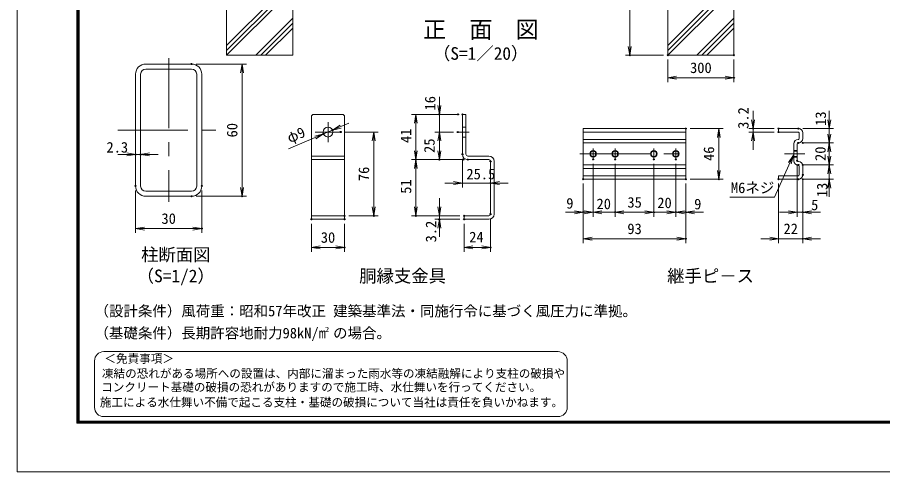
# Model space of a CAD drawing. Units: millimetres, scale not verified, with parts at other scales. Extents: x -4200 to 4200, y -2970 to 2970.
# Drawn here: x -4200 to -276, y -2970 to -908 of the extents above; entities that cross this region are included whole.
import ezdxf
from ezdxf.enums import TextEntityAlignment as Align

# ---------------------------------------------------------------- set-up
doc = ezdxf.new("R2010")
doc.units = ezdxf.units.MM
doc.header["$LTSCALE"] = 10
doc.header["$PDMODE"] = 32
doc.header["$PDSIZE"] = 5
doc.linetypes.add('USER1', pattern=[50.8, 31.75, -6.35, 6.35, -6.35])
doc.linetypes.add('USER2', pattern=[0.375, 0.25, -0.125])
for name, color, linetype, lineweight in [('0-0_D-BMK', 2, 'USER1', 13), ('0-2_D-STR4', 7, 'Continuous', 18), ('0-3_D-DCR-HCH', 7, 'Continuous', 13), ('0-4_D-STR3', 3, 'Continuous', 13), ('0-5_D-STR1', 1, 'Continuous', 18), ('0-6_D-STR-DIM', 7, 'Continuous', 13), ('0-7_0', 7, 'Continuous', 18), ('0-9_D-TTL-TXT', 7, 'Continuous', 18), ('0-A_D-STR-TXT', 7, 'Continuous', 13), ('0-B_D-TTL', 7, 'Continuous', 18)]:
    doc.layers.add(name, color=color, linetype=linetype, lineweight=lineweight)
doc.layers.add('0-8_Defpoints', color=253, linetype='Continuous')
doc.styles.add('ＭＳ ゴシック', font='')
doc.styles.get('ＭＳ ゴシック').set_extended_font_data('MS Gothic')

# ---------------------------------------------------------------- blocks, each defined once
blk = doc.blocks.new('_Open')
at = {"layer": '0-7_0'}
blk.add_line((-10, 1.667), (0, 0), dxfattribs=at)
blk.add_lwpolyline([(-10, -1.667), (0, 0), (-10, 0)], dxfattribs=at)

msp = doc.modelspace()

# ---------------------------------------------------------------- linework, layer by layer
at = {"layer": '0-0_D-BMK'}
for p, q in [((-3513.71, -1094), (-3513.71, -1745.99)), ((-2791.25, -1383.1), (-2791.25, -1474.21)), ((-3744.71, -1419.99), (-3282.71, -1419.99)), ((-2733.75, -1428.65), (-2848.75, -1428.65)), ((-2202.4, -1428.65), (-2151.47, -1428.65)), ((-1649.21, -1527.86), (-1154.21, -1527.86)), ((-1589.21, -1502.86), (-1589.21, -1552.86)), ((-1489.21, -1502.86), (-1489.21, -1552.86)), ((-1314.21, -1502.86), (-1314.21, -1552.86)), ((-1214.21, -1502.86), (-1214.21, -1552.86)), ((-721, -1527.86), (-628.68, -1527.86))]:
    msp.add_line(p, q, dxfattribs=at)
at = {"layer": '0-2_D-STR4'}
for p, q in [((-3250.76, -579.99), (-3250.76, -1079.99)), ((-2950.76, -579.99), (-2950.76, -1079.99)), ((-1250.76, -579.99), (-1250.76, -1079.99)), ((-950.76, -579.99), (-950.76, -1079.99)), ((-2950.76, -1079.99), (-3250.76, -1079.99)), ((-950.76, -1079.99), (-1250.76, -1079.99))]:
    msp.add_line(p, q, dxfattribs=at)
at = {"layer": '0-3_D-DCR-HCH'}
for p, q in [((-3250.76, -1035.8), (-2950.76, -735.8)), ((-1250.76, -1035.8), (-950.76, -735.8)), ((-3250.76, -1057.9), (-2950.76, -757.9)), ((-3250.76, -1079.99), (-2950.76, -779.99)), ((-1250.76, -1057.9), (-950.76, -757.9)), ((-1250.76, -1079.99), (-950.76, -779.99)), ((-3118.18, -1079.99), (-2950.76, -912.58)), ((-3096.08, -1079.99), (-2950.76, -934.67)), ((-1118.18, -1079.99), (-950.76, -912.58)), ((-1096.08, -1079.99), (-950.76, -934.67)), ((-3073.98, -1079.99), (-2950.76, -956.77)), ((-1073.98, -1079.99), (-950.76, -956.77))]:
    msp.add_line(p, q, dxfattribs=at)
at = {"layer": '0-4_D-STR3'}
for p, q in [((-2866.25, -1358.65), (-2866.25, -1824.65)), ((-2856.25, -1348.65), (-2726.25, -1348.65)), ((-2716.25, -1358.65), (-2716.25, -1824.65)), ((-2181.71, -1348.65), (-2181.71, -1529.65)), ((-2181.71, -1348.65), (-2165.71, -1348.65)), ((-2165.71, -1348.65), (-2165.71, -1529.65)), ((-1634.21, -1412.86), (-1634.21, -1642.86)), ((-1634.21, -1412.86), (-1169.21, -1412.86)), ((-1634.21, -1428.86), (-1169.21, -1428.86)), ((-1169.21, -1412.86), (-1169.21, -1642.86)), ((-748.63, -1412.86), (-748.63, -1428.86)), ((-748.63, -1412.86), (-658.63, -1412.86)), ((-748.63, -1428.86), (-658.63, -1428.86)), ((-654.63, -1432.86), (-654.63, -1457.86)), ((-638.63, -1432.86), (-638.63, -1457.86)), ((-1169.21, -1461.86), (-1634.21, -1461.86)), ((-679.63, -1481.86), (-679.63, -1558.86)), ((-663.63, -1481.86), (-663.63, -1558.86)), ((-659.63, -1461.86), (-658.63, -1461.86)), ((-659.63, -1477.86), (-658.63, -1477.86)), ((-2866.25, -1553.65), (-2716.25, -1553.65)), ((-2157.71, -1537.65), (-2062.21, -1537.65)), ((-2157.71, -1553.65), (-2062.21, -1553.65)), ((-2054.21, -1561.65), (-2054.21, -1800.65)), ((-2038.21, -1561.65), (-2038.21, -1800.65)), ((-659.63, -1562.86), (-658.63, -1562.86)), ((-1169.21, -1593.86), (-1634.21, -1593.86)), ((-659.63, -1578.86), (-658.63, -1578.86)), ((-654.63, -1582.86), (-654.63, -1622.86)), ((-638.63, -1582.86), (-638.63, -1622.86)), ((-1634.21, -1626.86), (-1169.21, -1626.86)), ((-1634.21, -1642.86), (-1169.21, -1642.86)), ((-748.63, -1626.86), (-658.63, -1626.86)), ((-748.63, -1626.86), (-748.63, -1642.86)), ((-748.63, -1642.86), (-658.63, -1642.86)), ((-2866.25, -1808.65), (-2716.25, -1808.65)), ((-2866.25, -1824.65), (-2716.25, -1824.65)), ((-2174.21, -1808.65), (-2062.21, -1808.65)), ((-2174.21, -1808.65), (-2174.21, -1824.65)), ((-2174.21, -1824.65), (-2062.21, -1824.65))]:
    msp.add_line(p, q, dxfattribs=at)
at = {"layer": '0-4_D-STR3', "linetype": 'USER2'}
for p, q in [((-2181.71, -1406.15), (-2165.71, -1406.15)), ((-2181.71, -1451.15), (-2165.71, -1451.15)), ((-1169.21, -1477.86), (-1634.21, -1477.86)), ((-679.63, -1512.86), (-663.63, -1512.86)), ((-679.63, -1515.57), (-663.63, -1515.57)), ((-2866.25, -1537.65), (-2716.25, -1537.65)), ((-679.63, -1540.16), (-663.63, -1540.16)), ((-679.63, -1542.86), (-663.63, -1542.86)), ((-1169.21, -1577.86), (-1634.21, -1577.86))]:
    msp.add_line(p, q, dxfattribs=at)
at = {"layer": '0-4_D-STR3'}
for centre, radius in [((-2791.25, -1428.65), 22.5), ((-1589.21, -1527.86), 15), ((-1589.21, -1527.86), 12.29), ((-1489.21, -1527.86), 15), ((-1489.21, -1527.86), 12.29), ((-1314.21, -1527.86), 15), ((-1314.21, -1527.86), 12.29), ((-1214.21, -1527.86), 15), ((-1214.21, -1527.86), 12.29)]:
    msp.add_circle(centre, radius, dxfattribs=at)
for centre, radius, start, end in [((-2856.25, -1358.65), 10, 90, 180), ((-2726.25, -1358.65), 10, 0, 90), ((-658.63, -1432.86), 20, 0, 90), ((-658.63, -1432.86), 4, 0, 90), ((-659.63, -1481.86), 20, 90, 180), ((-659.63, -1481.86), 4, 90, 180), ((-658.63, -1457.86), 4, 270, 0), ((-658.63, -1457.86), 20, 270, 0), ((-2157.71, -1529.65), 24, 180, 270), ((-2157.71, -1529.65), 8, 180, 270), ((-2062.21, -1561.65), 24, 0, 90), ((-2062.21, -1561.65), 8, 0, 90), ((-659.63, -1558.86), 20, 180, 270), ((-659.63, -1558.86), 4, 180, 270), ((-658.63, -1582.86), 20, 0, 90), ((-658.63, -1582.86), 4, 0, 90), ((-658.63, -1622.86), 4, 270, 0), ((-658.63, -1622.86), 20, 270, 0), ((-2062.21, -1800.65), 8, 270, 0), ((-2062.21, -1800.65), 24, 270, 0)]:
    msp.add_arc(centre, radius, start, end, dxfattribs=at)
at = {"layer": '0-5_D-STR1'}
for p, q in [((-3617.71, -1119.99), (-3409.71, -1119.99)), ((-3663.71, -1165.99), (-3663.71, -1673.99)), ((-3640.71, -1165.99), (-3640.71, -1673.99)), ((-3617.71, -1142.99), (-3409.71, -1142.99)), ((-3386.71, -1165.99), (-3386.71, -1673.99)), ((-3363.71, -1165.99), (-3363.71, -1673.99)), ((-3617.71, -1696.99), (-3409.71, -1696.99)), ((-3617.71, -1719.99), (-3409.71, -1719.99))]:
    msp.add_line(p, q, dxfattribs=at)
for centre, radius, start, end in [((-3617.71, -1165.99), 46, 90, 180), ((-3409.71, -1165.99), 46, 0, 90), ((-3617.71, -1165.99), 23, 90, 180), ((-3409.71, -1165.99), 23, 0, 90), ((-3617.71, -1673.99), 46, 180, 270), ((-3617.71, -1673.99), 23, 180, 270), ((-3409.71, -1673.99), 23, 270, 0), ((-3409.71, -1673.99), 46, 270, 0)]:
    msp.add_arc(centre, radius, start, end, dxfattribs=at)
at = {"layer": '0-6_D-STR-DIM'}
for p, q in [((-1422.89, -579.99), (-1422.89, -1079.99)), ((-1270.76, -1079.99), (-1442.89, -1079.99)), ((-3389.71, -1119.99), (-3160.84, -1119.99)), ((-3180.84, -1119.99), (-3180.84, -1719.99)), ((-1250.76, -1099.99), (-1250.76, -1202.12)), ((-950.76, -1099.99), (-950.76, -1202.12)), ((-1250.76, -1182.12), (-950.76, -1182.12)), ((-2286.45, -1308.65), (-2286.45, -1268.65)), ((-863.63, -1372.86), (-863.63, -1332.86)), ((-518.63, -1372.86), (-518.63, -1332.86)), ((-2221.71, -1348.65), (-2412.92, -1348.65)), ((-2392.92, -1348.65), (-2392.92, -1553.65)), ((-2201.71, -1348.65), (-2306.45, -1348.65)), ((-2286.45, -1428.65), (-2286.45, -1348.65)), ((-2733.74, -1404.17), (-2696.94, -1388.5)), ((-518.63, -1437.86), (-518.63, -1397.86)), ((-2811.95, -1437.47), (-2770.55, -1419.84)), ((-2713.75, -1428.65), (-2563.61, -1428.65)), ((-2583.61, -1428.65), (-2583.61, -1808.65)), ((-2222.4, -1428.65), (-2306.45, -1428.65)), ((-2222.4, -1428.65), (-2306.45, -1428.65)), ((-2286.45, -1428.65), (-2286.45, -1553.65)), ((-1149.21, -1412.86), (-999.21, -1412.86)), ((-1019.21, -1412.86), (-1019.21, -1642.86)), ((-768.63, -1412.86), (-883.63, -1412.86)), ((-768.63, -1428.86), (-883.63, -1428.86)), ((-863.63, -1428.86), (-863.63, -1412.86)), ((-638.63, -1412.86), (-498.63, -1412.86)), ((-518.63, -1412.86), (-518.63, -1477.86)), ((-2970.11, -1504.8), (-2848.75, -1453.13)), ((-2286.45, -1468.65), (-2286.45, -1508.65)), ((-863.63, -1468.86), (-863.63, -1508.86)), ((-638.63, -1477.86), (-498.63, -1477.86)), ((-618.63, -1477.86), (-498.63, -1477.86)), ((-518.63, -1477.86), (-518.63, -1577.86)), ((-518.63, -1537.86), (-518.63, -1497.86)), ((-518.63, -1517.86), (-518.63, -1557.86)), ((-3703.71, -1530.37), (-3743.71, -1530.37)), ((-3640.71, -1530.37), (-3663.71, -1530.37)), ((-3600.71, -1530.37), (-3560.71, -1530.37)), ((-2177.71, -1553.65), (-2412.92, -1553.65)), ((-2197.71, -1553.65), (-2412.92, -1553.65)), ((-2392.92, -1553.65), (-2392.92, -1808.65)), ((-2177.71, -1553.65), (-2306.45, -1553.65)), ((-2181.71, -1549.65), (-2181.71, -1680.16)), ((-2054.21, -1581.65), (-2054.21, -1680.16)), ((-1589.21, -1572.86), (-1589.21, -1812.86)), ((-1589.21, -1572.86), (-1589.21, -1812.86)), ((-1489.21, -1572.86), (-1489.21, -1812.86)), ((-1489.21, -1572.86), (-1489.21, -1812.86)), ((-1314.21, -1572.86), (-1314.21, -1812.86)), ((-1314.21, -1572.86), (-1314.21, -1812.86)), ((-1214.21, -1572.86), (-1214.21, -1812.86)), ((-1214.21, -1572.86), (-1214.21, -1812.86)), ((-663.63, -1578.86), (-663.63, -1812.86)), ((-638.63, -1577.86), (-498.63, -1577.86)), ((-618.63, -1577.86), (-498.63, -1577.86)), ((-518.63, -1577.86), (-518.63, -1642.86)), ((-1149.21, -1642.86), (-999.21, -1642.86)), ((-638.63, -1642.86), (-498.63, -1642.86)), ((-638.63, -1642.86), (-638.63, -1812.86)), ((-518.63, -1617.86), (-518.63, -1657.86)), ((-2221.71, -1660.16), (-2261.71, -1660.16)), ((-2181.71, -1660.16), (-2054.21, -1660.16)), ((-2014.21, -1660.16), (-1974.21, -1660.16)), ((-1634.21, -1662.86), (-1634.21, -1812.86)), ((-1634.21, -1662.86), (-1634.21, -1932.86)), ((-1169.21, -1662.86), (-1169.21, -1812.86)), ((-1169.21, -1662.86), (-1169.21, -1932.86)), ((-748.63, -1662.86), (-748.63, -1932.86)), ((-638.63, -1662.86), (-638.63, -1932.86)), ((-518.63, -1682.86), (-518.63, -1722.86)), ((-3663.71, -1693.2), (-3663.71, -1886.5)), ((-3389.71, -1719.99), (-3160.84, -1719.99)), ((-3363.71, -1693.2), (-3363.71, -1886.5)), ((-2286.45, -1768.65), (-2286.45, -1728.65)), ((-1674.21, -1792.86), (-1714.21, -1792.86)), ((-1629.21, -1792.86), (-1669.21, -1792.86)), ((-1589.21, -1792.86), (-1634.21, -1792.86)), ((-1589.21, -1792.86), (-1489.21, -1792.86)), ((-1549.21, -1792.86), (-1509.21, -1792.86)), ((-1489.21, -1792.86), (-1314.21, -1792.86)), ((-1449.21, -1792.86), (-1409.21, -1792.86)), ((-1354.21, -1792.86), (-1394.21, -1792.86)), ((-1314.21, -1792.86), (-1214.21, -1792.86)), ((-1254.21, -1792.86), (-1294.21, -1792.86)), ((-1214.21, -1792.86), (-1169.21, -1792.86)), ((-1174.21, -1792.86), (-1134.21, -1792.86)), ((-1129.21, -1792.86), (-1089.21, -1792.86)), ((-703.63, -1792.86), (-743.63, -1792.86)), ((-663.63, -1792.86), (-638.63, -1792.86)), ((-598.63, -1792.86), (-558.63, -1792.86)), ((-2696.25, -1808.65), (-2563.61, -1808.65)), ((-2194.21, -1808.65), (-2412.92, -1808.65)), ((-2194.21, -1808.65), (-2306.45, -1808.65)), ((-2194.21, -1824.65), (-2306.45, -1824.65)), ((-2286.45, -1808.65), (-2286.45, -1824.65)), ((-2054.21, -1820.65), (-2054.21, -1972.21)), ((-3663.71, -1866.5), (-3363.71, -1866.5)), ((-2866.25, -1844.65), (-2866.25, -1972.21)), ((-2716.25, -1844.65), (-2716.25, -1972.21)), ((-2286.45, -1864.65), (-2286.45, -1904.65)), ((-2174.21, -1844.65), (-2174.21, -1972.21)), ((-1634.21, -1912.86), (-1169.21, -1912.86)), ((-788.63, -1912.86), (-828.63, -1912.86)), ((-748.63, -1912.86), (-638.63, -1912.86)), ((-598.63, -1912.86), (-558.63, -1912.86)), ((-2866.25, -1952.21), (-2716.25, -1952.21)), ((-2174.21, -1952.21), (-2054.21, -1952.21))]:
    msp.add_line(p, q, dxfattribs=at)
at = {"layer": '0-8_Defpoints'}
for p in [(-1422.89, -1079.99), (-1250.76, -1079.99), (-1250.76, -1079.99), (-950.76, -1079.99), (-3409.71, -1119.99), (-950.76, -1182.12), (-2286.45, -1348.65), (-2201.71, -1348.65), (-2181.71, -1348.65), (-1169.21, -1412.86), (-863.63, -1412.86), (-748.63, -1412.86), (-658.63, -1412.86), (-2811.95, -1437.47), (-2770.55, -1419.84), (-2733.75, -1428.65), (-2202.4, -1428.65), (-748.63, -1428.86), (-658.63, -1477.86), (-638.63, -1477.86), (-518.63, -1477.86), (-3663.71, -1530.37), (-3640.71, -1530.37), (-2181.71, -1529.65), (-2392.92, -1553.65), (-2286.45, -1553.65), (-2177.71, -1553.65), (-2157.71, -1553.65), (-2054.21, -1561.65), (-1589.21, -1552.86), (-1489.21, -1552.86), (-1314.21, -1552.86), (-1214.21, -1552.86), (-663.63, -1558.86), (-658.63, -1577.86), (-638.63, -1577.86), (-518.63, -1577.86), (-1634.21, -1642.86), (-1169.21, -1642.86), (-1169.21, -1642.86), (-1019.21, -1642.86), (-748.63, -1642.86), (-658.63, -1642.86), (-638.63, -1622.86), (-638.63, -1642.86), (-518.63, -1642.86), (-3663.71, -1673.2), (-3363.71, -1673.2), (-2054.21, -1660.16), (-3409.71, -1719.99), (-3180.84, -1719.99), (-2054.21, -1800.65), (-1634.21, -1792.86), (-1489.21, -1792.86), (-1314.21, -1792.86), (-1214.21, -1792.86), (-1169.21, -1792.86), (-638.63, -1792.86), (-2866.25, -1824.65), (-2716.25, -1808.65), (-2716.25, -1824.65), (-2583.61, -1808.65), (-2392.92, -1808.65), (-2286.45, -1824.65), (-2174.21, -1808.65), (-2174.21, -1824.65), (-2174.21, -1824.65), (-3363.71, -1866.5), (-1169.21, -1912.86), (-638.63, -1912.86), (-2716.25, -1952.21), (-2054.21, -1952.21)]:
    msp.add_point(p, dxfattribs=at)
at = {"layer": '0-9_D-TTL-TXT', "color": 2}
for p, q in [((-1748.28, -2425.22), (-3807.93, -2425.22)), ((-3850.04, -2467.33), (-3850.04, -2677.88)), ((-1706.17, -2677.88), (-1706.17, -2467.33)), ((-3807.93, -2719.99), (-1748.28, -2719.99))]:
    msp.add_line(p, q, dxfattribs=at)
for centre, start, end in [((-3807.93, -2467.33), 90, 180), ((-1748.28, -2467.33), 0, 90), ((-3807.93, -2677.88), 180, 270), ((-1748.28, -2677.88), 270, 0)]:
    msp.add_arc(centre, 42.11, start, end, dxfattribs=at)
at = {"layer": '0-A_D-STR-TXT'}
msp.add_lwpolyline([(-968.85, -1723.91), (-766.99, -1723.91), (-681.55, -1535.16)], dxfattribs=at)
at = {"layer": '0-B_D-TTL'}
for points in [[(-4200.04, -2969.99), (4199.96, -2969.99), (4199.96, 2970.01), (-4200.04, 2970.01)], [(-3930.04, 2750.01), (3929.96, 2750.01), (3929.96, -2749.99), (-3930.04, -2749.99)], [(-3927.54, 2747.51), (3927.46, 2747.51), (3927.46, -2747.49), (-3927.54, -2747.49)], [(-3925.04, 2745.01), (3924.96, 2745.01), (3924.96, -2744.99), (-3925.04, -2744.99)], [(-3922.54, 2742.51), (3922.46, 2742.51), (3922.46, -2742.49), (-3922.54, -2742.49)], [(-3920.04, 2740.01), (3919.96, 2740.01), (3919.96, -2739.99), (-3920.04, -2739.99)]]:
    msp.add_lwpolyline(points, close=True, dxfattribs=at)

# ---------------------------------------------------------------- block references
at = {"layer": '0-6_D-STR-DIM', "xscale": 4, "yscale": 4}
for p, rotation in [((-1422.89, -1079.99), 270), ((-3180.84, -1119.99), 90), ((-1250.76, -1182.12), 180), ((-2286.45, -1348.65), 270), ((-2392.92, -1348.65), 90), ((-863.63, -1412.86), 270), ((-518.63, -1412.86), 270), ((-2770.55, -1419.84), 203.06027), ((-2811.95, -1437.47), 23.06027), ((-2583.61, -1428.65), 90), ((-2286.45, -1428.65), 90), ((-2286.45, -1428.65), 90), ((-1019.21, -1412.86), 90), ((-863.63, -1428.86), 90), ((-518.63, -1477.86), 270), ((-518.63, -1477.86), 90), ((-3640.71, -1530.37), 180), ((-2392.92, -1553.65), 270), ((-2286.45, -1553.65), 270), ((-2392.92, -1553.65), 90), ((-518.63, -1577.86), 270), ((-1019.21, -1642.86), 270), ((-518.63, -1577.86), 90), ((-518.63, -1642.86), 90), ((-3180.84, -1719.99), 270), ((-2054.21, -1660.16), 180), ((-2583.61, -1808.65), 270), ((-2392.92, -1808.65), 270), ((-2286.45, -1808.65), 270), ((-1589.21, -1792.86), 180), ((-1489.21, -1792.86), 180), ((-1489.21, -1792.86), 180), ((-1214.21, -1792.86), 180), ((-1169.21, -1792.86), 180), ((-638.63, -1792.86), 180), ((-2286.45, -1824.65), 90), ((-3663.71, -1866.5), 180), ((-1634.21, -1912.86), 180), ((-638.63, -1912.86), 180), ((-2866.25, -1952.21), 180), ((-2174.21, -1952.21), 180)]:
    msp.add_blockref('_Open', p, dxfattribs=dict(at, rotation=rotation))
for p in [(-950.76, -1182.12), (-3663.71, -1530.37), (-2181.71, -1660.16), (-1634.21, -1792.86), (-1589.21, -1792.86), (-1314.21, -1792.86), (-1314.21, -1792.86), (-1214.21, -1792.86), (-663.63, -1792.86), (-3363.71, -1866.5), (-1169.21, -1912.86), (-748.63, -1912.86), (-2716.25, -1952.21), (-2054.21, -1952.21)]:
    msp.add_blockref('_Open', p, dxfattribs=at)
at = {"layer": '0-A_D-STR-TXT', "xscale": 4, "yscale": 4, "rotation": 65.64729}
msp.add_blockref('_Open', (-680.73, -1533.33), dxfattribs=at)

# ---------------------------------------------------------------- texts
at = {"layer": '0-6_D-STR-DIM', "style": 'ＭＳ ゴシック'}
for s, p in [('300', (-1149.65, -1175.37)), ('2.3', (-3795.69, -1536.17)), ('25.5', (-2163.7, -1657.55)), ('35', (-1433.7, -1786.11)), ('20', (-1298.19, -1788.26)), ('9', (-1710.96, -1790.47)), ('20', (-1573.7, -1792.98)), ('9', (-1131.04, -1793.72)), ('5', (-600.65, -1797.56)), ('30', (-3546.34, -1859.75)), ('93', (-1433.95, -1906.11)), ('22', (-725.87, -1906.11)), ('24', (-2150.98, -1943.4)), ('30', (-2823.88, -1945.46))]:
    msp.add_text(s, height=48.09, dxfattribs=at).set_placement(p, align=Align.BOTTOM_LEFT)
for s, rotation, p in [('16', 90, (-2289.75, -1330.78)), ('3.2', 90, (-869.78, -1413.94)), ('13', 90, (-518.86, -1400.53)), ('60', 90, (-3187.59, -1453)), ('φ9', 23.06, (-2959.21, -1492.83)), ('41', 90, (-2399.67, -1478.33)), ('25', 90, (-2293.2, -1523.27)), ('46', 90, (-1025.96, -1559.6)), ('20', 90, (-520.31, -1559.76)), ('76', 90, (-2590.36, -1651.4)), ('51', 90, (-2399.67, -1708.71)), ('13', 90, (-512.31, -1724.18)), ('3.2', 90, (-2285.95, -1929.34))]:
    msp.add_text(s, height=48.09, rotation=rotation, dxfattribs=at).set_placement(p, align=Align.BOTTOM_LEFT)
at = {"layer": '0-9_D-TTL-TXT', "style": 'ＭＳ ゴシック'}
for s, height, p in [('正\u3000面\u3000図', 76.98, (-2360.66, -1025.01)), ('（S=1／20）', 57.7, (-2315.18, -1118.2)), ('柱断面図', 57.7, (-3638.96, -2031.1)), ('（S=1/2）', 57.7, (-3658.45, -2127.74)), ('胴縁支金具', 57.7, (-2649.9, -2127.74)), ('継手ピ－ス', 57.7, (-1253.25, -2127.74)), ('（設計条件）風荷重：昭和57年改正 建築基準法・同施行令に基づく風圧力に準拠。', 48.09, (-3850.04, -2279.25)), ('（基礎条件）長期許容地耐力98kN/m の場合。', 48.09, (-3850.04, -2379.25)), ('2', 24.05, (-2804.57, -2343.43)), ('＜免責事項＞ \u3000\u3000', 38.49, (-3804.81, -2487.7)), ('凍結の恐れがある場所への設置は、内部に溜まった雨水等の凍結融解により支柱の破損や', 38.49, (-3816.2, -2555.49)), ('コンクリート基礎の破損の恐れがありますので施工時、水仕舞いを行ってください。', 38.49, (-3819.66, -2617.33)), ('施工による水仕舞い不備で起こる支柱・基礎の破損について当社は責任を負いかねます。 ', 38.49, (-3825.55, -2685.96))]:
    msp.add_text(s, height=height, dxfattribs=at).set_placement(p, align=Align.BOTTOM_LEFT)
at = {"layer": '0-A_D-STR-TXT', "style": 'ＭＳ ゴシック'}
msp.add_text('M6ネジ', height=48.09, dxfattribs=at).set_placement((-964.37, -1719.95), align=Align.BOTTOM_LEFT)

doc.saveas('drawing.dxf')
